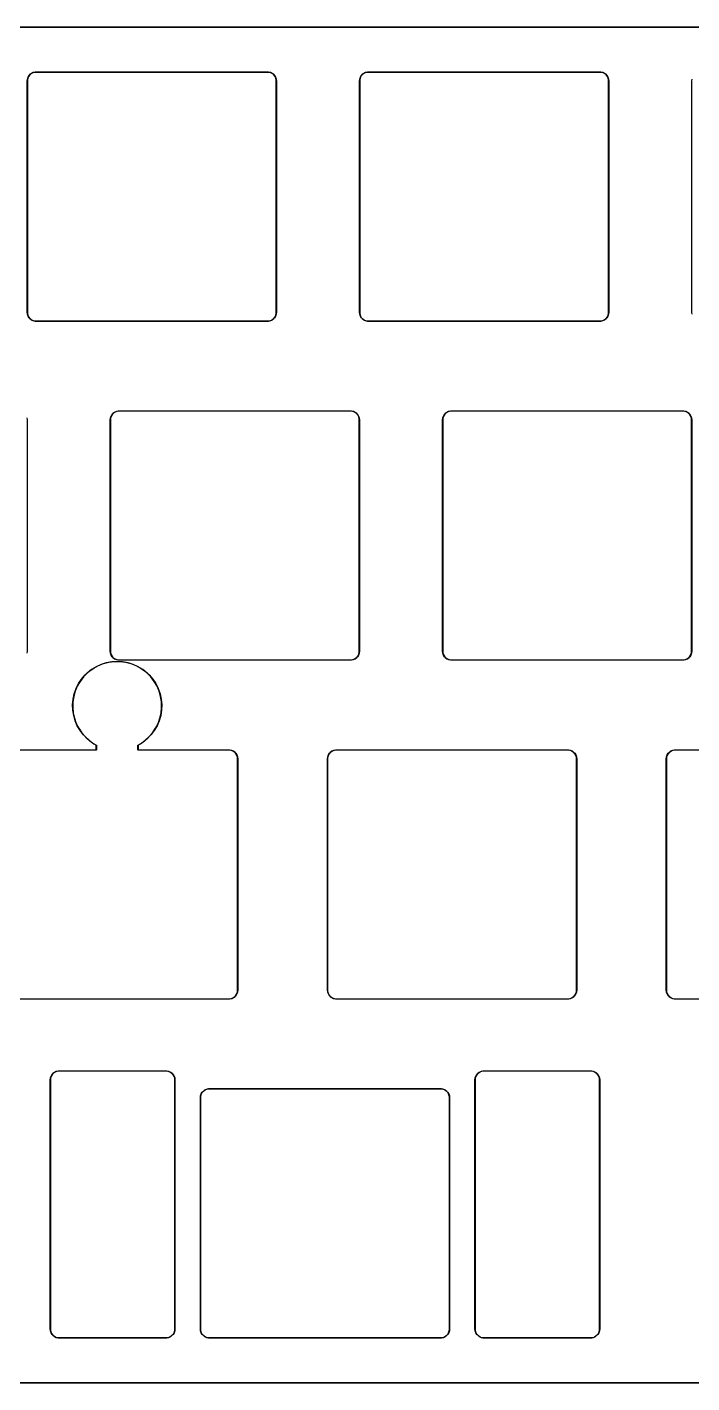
# Model space of a CAD drawing. Extents: x 25 to 269, y -104 to -28.
# Drawn here: x 158.5 to 195.8, y -104 to -27.8 of the extents above; entities that cross this region are included whole.
import ezdxf

# ---------------------------------------------------------------- set-up
doc = ezdxf.new("R2010")
doc.units = 0
doc.layers.add('BLACK', color=7, linetype='CONTINUOUS')

msp = doc.modelspace()

# ---------------------------------------------------------------- linework, layer by layer
at = {"layer": 'BLACK', "linetype": 'CONTINUOUS'}
for p, q in [((28.2022, -27.7786), (265.59, -27.7786)), ((265.59, -27.7886), (28.2022, -27.7886)), ((158.635, -30.4564), (158.565, -30.5436)), ((158.592, -30.4938), (158.672, -30.4138)), ((158.722, -30.3868), (158.635, -30.4564)), ((158.672, -30.4138), (158.768, -30.3536)), ((158.823, -30.3384), (158.722, -30.3868)), ((158.768, -30.3536), (158.875, -30.3163)), ((158.931, -30.3136), (158.823, -30.3384)), ((158.875, -30.3163), (158.987, -30.3036)), ((158.987, -30.3136), (158.931, -30.3136)), ((158.987, -30.3036), (158.987, -30.3036)), ((158.987, -30.3036), (171.987, -30.3036)), ((158.987, -30.3136), (158.987, -30.3136)), ((171.987, -30.3136), (158.987, -30.3136)), ((171.987, -30.3036), (172.1, -30.3163)), ((172.043, -30.3136), (171.987, -30.3136)), ((172.152, -30.3384), (172.043, -30.3136)), ((172.1, -30.3163), (172.206, -30.3536)), ((172.252, -30.3868), (172.152, -30.3384)), ((172.206, -30.3536), (172.302, -30.4138)), ((172.339, -30.4564), (172.252, -30.3868)), ((172.302, -30.4138), (172.382, -30.4938)), ((172.409, -30.5436), (172.339, -30.4564)), ((177.315, -30.4564), (177.245, -30.5436)), ((177.272, -30.4938), (177.352, -30.4138)), ((177.402, -30.3868), (177.315, -30.4564)), ((177.352, -30.4138), (177.448, -30.3536)), ((177.503, -30.3384), (177.402, -30.3868)), ((177.448, -30.3536), (177.555, -30.3163)), ((177.611, -30.3136), (177.503, -30.3384)), ((177.555, -30.3163), (177.667, -30.3036)), ((177.667, -30.3136), (177.611, -30.3136)), ((177.667, -30.3036), (177.667, -30.3036)), ((177.667, -30.3036), (190.667, -30.3036)), ((177.667, -30.3136), (177.667, -30.3136)), ((190.667, -30.3136), (177.667, -30.3136)), ((190.667, -30.3036), (190.78, -30.3163)), ((190.723, -30.3136), (190.667, -30.3136)), ((190.832, -30.3384), (190.723, -30.3136)), ((190.78, -30.3163), (190.886, -30.3536)), ((190.932, -30.3868), (190.832, -30.3384)), ((190.886, -30.3536), (190.982, -30.4138)), ((191.019, -30.4564), (190.932, -30.3868)), ((190.982, -30.4138), (191.062, -30.4938)), ((191.089, -30.5436), (191.019, -30.4564)), ((158.482, -30.8086), (158.495, -30.6962)), ((158.482, -43.8086), (158.482, -30.8086)), ((158.517, -30.6441), (158.492, -30.7528)), ((158.492, -30.7528), (158.492, -30.8086)), ((158.492, -30.8086), (158.492, -43.8086)), ((158.495, -30.6962), (158.532, -30.5895)), ((158.565, -30.5436), (158.517, -30.6441)), ((158.532, -30.5895), (158.592, -30.4938)), ((172.382, -30.4938), (172.442, -30.5895)), ((172.457, -30.6441), (172.409, -30.5436)), ((172.442, -30.5895), (172.48, -30.6963)), ((172.482, -30.7528), (172.457, -30.6441)), ((172.48, -30.6963), (172.492, -30.8084)), ((172.482, -30.8086), (172.482, -30.7528)), ((172.482, -43.8086), (172.482, -30.8086)), ((172.482, -30.8086), (172.482, -30.8086)), ((172.492, -30.8084), (172.492, -30.8086)), ((172.492, -30.8086), (172.492, -43.8086)), ((177.162, -30.8086), (177.175, -30.6962)), ((177.162, -43.8086), (177.162, -30.8086)), ((177.197, -30.6441), (177.172, -30.7528)), ((177.172, -30.7528), (177.172, -30.8086)), ((177.172, -30.8086), (177.172, -43.8086)), ((177.175, -30.6962), (177.212, -30.5895)), ((177.245, -30.5436), (177.197, -30.6441)), ((177.212, -30.5895), (177.272, -30.4938)), ((191.062, -30.4938), (191.122, -30.5895)), ((191.137, -30.6441), (191.089, -30.5436)), ((191.122, -30.5895), (191.16, -30.6963)), ((191.162, -30.7528), (191.137, -30.6441)), ((191.16, -30.6963), (191.172, -30.8084)), ((191.162, -30.8086), (191.162, -30.7528)), ((191.162, -43.8086), (191.162, -30.8086)), ((191.162, -30.8086), (191.162, -30.8086)), ((191.172, -30.8084), (191.172, -30.8086)), ((191.172, -30.8086), (191.172, -43.8086)), ((195.842, -30.8086), (195.855, -30.6962)), ((195.842, -43.8086), (195.842, -30.8086)), ((158.495, -43.921), (158.482, -43.8086)), ((158.482, -43.8086), (158.482, -43.8086)), ((158.492, -43.8086), (158.492, -43.8088)), ((158.492, -43.8088), (158.492, -43.8644)), ((158.492, -43.8644), (158.517, -43.9731)), ((158.532, -44.0277), (158.495, -43.921)), ((158.517, -43.9731), (158.565, -44.0737)), ((158.592, -44.1235), (158.532, -44.0277)), ((158.565, -44.0737), (158.635, -44.1609)), ((158.672, -44.2035), (158.592, -44.1235)), ((158.635, -44.1609), (158.722, -44.2304)), ((172.252, -44.2304), (172.339, -44.1609)), ((172.382, -44.1235), (172.302, -44.2034)), ((172.339, -44.1609), (172.409, -44.0736)), ((172.442, -44.0277), (172.382, -44.1235)), ((172.409, -44.0736), (172.457, -43.9731)), ((172.48, -43.921), (172.442, -44.0277)), ((172.457, -43.9731), (172.482, -43.8644)), ((172.492, -43.8086), (172.48, -43.921)), ((172.482, -43.8644), (172.482, -43.8086)), ((177.175, -43.921), (177.162, -43.8086)), ((177.162, -43.8086), (177.162, -43.8086)), ((177.172, -43.8086), (177.172, -43.8088)), ((177.172, -43.8088), (177.172, -43.8644)), ((177.172, -43.8644), (177.197, -43.9731)), ((177.212, -44.0277), (177.175, -43.921)), ((177.197, -43.9731), (177.245, -44.0737)), ((177.272, -44.1235), (177.212, -44.0277)), ((177.245, -44.0737), (177.315, -44.1609)), ((177.352, -44.2035), (177.272, -44.1235)), ((177.315, -44.1609), (177.402, -44.2304)), ((190.932, -44.2304), (191.019, -44.1609)), ((191.062, -44.1235), (190.982, -44.2034)), ((191.019, -44.1609), (191.089, -44.0736)), ((191.122, -44.0277), (191.062, -44.1235)), ((191.089, -44.0736), (191.137, -43.9731)), ((191.16, -43.921), (191.122, -44.0277)), ((191.137, -43.9731), (191.162, -43.8644)), ((191.172, -43.8086), (191.16, -43.921)), ((191.162, -43.8644), (191.162, -43.8086)), ((195.855, -43.921), (195.842, -43.8086)), ((195.842, -43.8086), (195.842, -43.8086)), ((158.768, -44.2636), (158.672, -44.2035)), ((158.722, -44.2304), (158.823, -44.2788)), ((158.875, -44.301), (158.768, -44.2636)), ((158.823, -44.2788), (158.931, -44.3036)), ((158.987, -44.3136), (158.875, -44.301)), ((158.931, -44.3036), (158.987, -44.3036)), ((158.987, -44.3036), (171.987, -44.3036)), ((171.987, -44.3136), (158.987, -44.3136)), ((172.1, -44.301), (171.987, -44.3136)), ((171.987, -44.3036), (171.987, -44.3036)), ((171.987, -44.3036), (172.043, -44.3036)), ((171.987, -44.3136), (171.987, -44.3136)), ((172.043, -44.3036), (172.152, -44.2788)), ((172.206, -44.2636), (172.1, -44.301)), ((172.152, -44.2788), (172.252, -44.2304)), ((172.302, -44.2034), (172.206, -44.2636)), ((177.448, -44.2636), (177.352, -44.2035)), ((177.402, -44.2304), (177.503, -44.2788)), ((177.555, -44.301), (177.448, -44.2636)), ((177.503, -44.2788), (177.611, -44.3036)), ((177.667, -44.3136), (177.555, -44.301)), ((177.611, -44.3036), (177.667, -44.3036)), ((177.667, -44.3036), (190.667, -44.3036)), ((190.667, -44.3136), (177.667, -44.3136)), ((190.78, -44.301), (190.667, -44.3136)), ((190.667, -44.3036), (190.667, -44.3036)), ((190.667, -44.3036), (190.723, -44.3036)), ((190.667, -44.3136), (190.667, -44.3136)), ((190.723, -44.3036), (190.832, -44.2788)), ((190.886, -44.2636), (190.78, -44.301)), ((190.832, -44.2788), (190.932, -44.2304)), ((190.982, -44.2034), (190.886, -44.2636)), ((163.305, -49.5064), (163.235, -49.5936)), ((163.262, -49.5438), (163.342, -49.4638)), ((163.392, -49.4368), (163.305, -49.5064)), ((163.342, -49.4638), (163.438, -49.4036)), ((163.493, -49.3884), (163.392, -49.4368)), ((163.438, -49.4036), (163.545, -49.3663)), ((163.601, -49.3636), (163.493, -49.3884)), ((163.545, -49.3663), (163.657, -49.3536)), ((163.657, -49.3636), (163.601, -49.3636)), ((163.657, -49.3536), (163.657, -49.3536)), ((163.657, -49.3536), (176.657, -49.3536)), ((163.657, -49.3636), (163.657, -49.3636)), ((176.657, -49.3636), (163.657, -49.3636)), ((176.657, -49.3536), (176.77, -49.3663)), ((176.713, -49.3636), (176.657, -49.3636)), ((176.822, -49.3884), (176.713, -49.3636)), ((176.77, -49.3663), (176.876, -49.4036)), ((176.922, -49.4368), (176.822, -49.3884)), ((176.876, -49.4036), (176.972, -49.4638)), ((177.009, -49.5064), (176.922, -49.4368)), ((176.972, -49.4638), (177.052, -49.5438)), ((177.079, -49.5936), (177.009, -49.5064)), ((181.985, -49.5064), (181.915, -49.5936)), ((181.942, -49.5438), (182.022, -49.4638)), ((182.072, -49.4368), (181.985, -49.5064)), ((182.022, -49.4638), (182.118, -49.4036)), ((182.173, -49.3884), (182.072, -49.4368)), ((182.118, -49.4036), (182.225, -49.3663)), ((182.281, -49.3636), (182.173, -49.3884)), ((182.225, -49.3663), (182.337, -49.3536)), ((182.337, -49.3636), (182.281, -49.3636)), ((182.337, -49.3536), (182.337, -49.3536)), ((182.337, -49.3536), (195.337, -49.3536)), ((182.337, -49.3636), (182.337, -49.3636)), ((195.337, -49.3636), (182.337, -49.3636)), ((195.337, -49.3536), (195.45, -49.3663)), ((195.393, -49.3636), (195.337, -49.3636)), ((195.502, -49.3884), (195.393, -49.3636)), ((195.45, -49.3663), (195.556, -49.4036)), ((195.602, -49.4368), (195.502, -49.3884)), ((195.556, -49.4036), (195.652, -49.4638)), ((195.689, -49.5064), (195.602, -49.4368)), ((195.652, -49.4638), (195.732, -49.5438)), ((195.759, -49.5936), (195.689, -49.5064)), ((158.47, -49.7463), (158.482, -49.8584)), ((158.482, -49.8584), (158.482, -49.8586)), ((158.482, -49.8586), (158.482, -62.8586)), ((163.152, -49.8586), (163.165, -49.7462)), ((163.152, -62.8586), (163.152, -49.8586)), ((163.152, -49.8586), (163.152, -49.8586)), ((163.187, -49.6941), (163.162, -49.8028)), ((163.162, -49.8028), (163.162, -49.8586)), ((163.162, -49.8586), (163.162, -49.8586)), ((163.162, -49.8586), (163.162, -62.8586)), ((163.165, -49.7462), (163.202, -49.6395)), ((163.235, -49.5936), (163.187, -49.6941)), ((163.202, -49.6395), (163.262, -49.5438)), ((177.052, -49.5438), (177.112, -49.6395)), ((177.127, -49.6941), (177.079, -49.5936)), ((177.112, -49.6395), (177.15, -49.7463)), ((177.152, -49.8028), (177.127, -49.6941)), ((177.15, -49.7463), (177.162, -49.8584)), ((177.152, -49.8586), (177.152, -49.8028)), ((177.152, -62.8586), (177.152, -49.8586)), ((177.152, -49.8586), (177.152, -49.8586)), ((177.162, -49.8584), (177.162, -49.8586)), ((177.162, -49.8586), (177.162, -62.8586)), ((181.832, -49.8586), (181.845, -49.7462)), ((181.832, -62.8586), (181.832, -49.8586)), ((181.832, -49.8586), (181.832, -49.8586)), ((181.867, -49.6941), (181.842, -49.8028)), ((181.842, -49.8028), (181.842, -49.8586)), ((181.842, -49.8586), (181.842, -49.8586)), ((181.842, -49.8586), (181.842, -62.8586)), ((181.845, -49.7462), (181.882, -49.6395)), ((181.915, -49.5936), (181.867, -49.6941)), ((181.882, -49.6395), (181.942, -49.5438)), ((195.732, -49.5438), (195.792, -49.6395)), ((195.807, -49.6941), (195.759, -49.5936)), ((195.792, -49.6395), (195.83, -49.7463)), ((195.832, -49.8028), (195.807, -49.6941)), ((195.83, -49.7463), (195.842, -49.8584)), ((195.832, -49.8586), (195.832, -49.8028)), ((195.832, -62.8586), (195.832, -49.8586)), ((195.832, -49.8586), (195.832, -49.8586)), ((195.842, -49.8584), (195.842, -49.8586)), ((195.842, -49.8586), (195.842, -62.8586)), ((158.482, -62.8586), (158.47, -62.971)), ((163.165, -62.971), (163.152, -62.8586)), ((163.152, -62.8586), (163.152, -62.8586)), ((163.162, -62.8586), (163.162, -62.8588)), ((163.162, -62.8588), (163.162, -62.9144)), ((163.162, -62.9144), (163.187, -63.0231)), ((163.202, -63.0777), (163.165, -62.971)), ((163.187, -63.0231), (163.235, -63.1237)), ((163.262, -63.1735), (163.202, -63.0777)), ((163.235, -63.1237), (163.305, -63.2109)), ((163.342, -63.2535), (163.262, -63.1735)), ((163.305, -63.2109), (163.392, -63.2804)), ((163.438, -63.3136), (163.342, -63.2535)), ((176.972, -63.2534), (176.876, -63.3136)), ((176.922, -63.2804), (177.009, -63.2109)), ((177.052, -63.1735), (176.972, -63.2534)), ((177.009, -63.2109), (177.079, -63.1236)), ((177.112, -63.0777), (177.052, -63.1735)), ((177.079, -63.1236), (177.127, -63.0231)), ((177.15, -62.971), (177.112, -63.0777)), ((177.127, -63.0231), (177.152, -62.9144)), ((177.162, -62.8586), (177.15, -62.971)), ((177.152, -62.9144), (177.152, -62.8586)), ((181.845, -62.971), (181.832, -62.8586)), ((181.832, -62.8586), (181.832, -62.8586)), ((181.842, -62.8586), (181.842, -62.8588)), ((181.842, -62.8588), (181.842, -62.9144)), ((181.842, -62.9144), (181.867, -63.0231)), ((181.882, -63.0777), (181.845, -62.971)), ((181.867, -63.0231), (181.915, -63.1237)), ((181.942, -63.1735), (181.882, -63.0777)), ((181.915, -63.1237), (181.985, -63.2109)), ((182.022, -63.2535), (181.942, -63.1735)), ((181.985, -63.2109), (182.072, -63.2804)), ((182.118, -63.3136), (182.022, -63.2535)), ((195.652, -63.2534), (195.556, -63.3136)), ((195.602, -63.2804), (195.689, -63.2109)), ((195.732, -63.1735), (195.652, -63.2534)), ((195.689, -63.2109), (195.759, -63.1236)), ((195.792, -63.0777), (195.732, -63.1735)), ((195.759, -63.1236), (195.807, -63.0231)), ((195.83, -62.971), (195.792, -63.0777)), ((195.807, -63.0231), (195.832, -62.9144)), ((195.842, -62.8586), (195.83, -62.971)), ((195.832, -62.9144), (195.832, -62.8586)), ((161.739, -64.1919), (161.967, -63.9835)), ((162.093, -63.8946), (161.854, -64.0881)), ((161.967, -63.9835), (162.219, -63.8049)), ((162.355, -63.7321), (162.093, -63.8946)), ((162.219, -63.8049), (162.491, -63.6586)), ((162.635, -63.6032), (162.355, -63.7321)), ((162.491, -63.6586), (162.779, -63.5468)), ((162.929, -63.5096), (162.635, -63.6032)), ((162.779, -63.5468), (163.079, -63.4714)), ((163.232, -63.4529), (162.929, -63.5096)), ((163.079, -63.4714), (163.385, -63.4334)), ((163.54, -63.4339), (163.232, -63.4529)), ((163.385, -63.4334), (163.694, -63.4334)), ((163.392, -63.2804), (163.493, -63.3288)), ((163.545, -63.351), (163.438, -63.3136)), ((163.493, -63.3288), (163.601, -63.3536)), ((163.847, -63.4529), (163.54, -63.4339)), ((163.657, -63.3636), (163.545, -63.351)), ((163.601, -63.3536), (163.657, -63.3536)), ((163.657, -63.3536), (176.657, -63.3536)), ((176.657, -63.3636), (163.657, -63.3636)), ((163.694, -63.4334), (164, -63.4714)), ((164.15, -63.5096), (163.847, -63.4529)), ((164, -63.4714), (164.3, -63.5468)), ((164.444, -63.6032), (164.15, -63.5096)), ((164.3, -63.5468), (164.588, -63.6586)), ((164.724, -63.7321), (164.444, -63.6032)), ((164.588, -63.6586), (164.86, -63.8049)), ((164.986, -63.8946), (164.724, -63.7321)), ((164.86, -63.8049), (165.112, -63.9835)), ((165.226, -64.0881), (164.986, -63.8946)), ((165.112, -63.9835), (165.34, -64.1919)), ((176.77, -63.351), (176.657, -63.3636)), ((176.657, -63.3536), (176.657, -63.3536)), ((176.657, -63.3536), (176.713, -63.3536)), ((176.657, -63.3636), (176.657, -63.3636)), ((176.713, -63.3536), (176.822, -63.3288)), ((176.876, -63.3136), (176.77, -63.351)), ((176.822, -63.3288), (176.922, -63.2804)), ((182.072, -63.2804), (182.173, -63.3288)), ((182.225, -63.351), (182.118, -63.3136)), ((182.173, -63.3288), (182.281, -63.3536)), ((182.337, -63.3636), (182.225, -63.351)), ((182.281, -63.3536), (182.337, -63.3536)), ((182.337, -63.3536), (195.337, -63.3536)), ((195.337, -63.3636), (182.337, -63.3636)), ((195.45, -63.351), (195.337, -63.3636)), ((195.337, -63.3536), (195.337, -63.3536)), ((195.337, -63.3536), (195.393, -63.3536)), ((195.337, -63.3636), (195.337, -63.3636)), ((195.393, -63.3536), (195.502, -63.3288)), ((195.556, -63.3136), (195.45, -63.351)), ((195.502, -63.3288), (195.602, -63.2804)), ((161.231, -64.9611), (161.368, -64.6844)), ((161.454, -64.5558), (161.3, -64.8229)), ((161.368, -64.6844), (161.538, -64.4267)), ((161.639, -64.3096), (161.454, -64.5558)), ((161.538, -64.4267), (161.739, -64.1919)), ((161.854, -64.0881), (161.639, -64.3096)), ((165.44, -64.3096), (165.226, -64.0881)), ((165.34, -64.1919), (165.541, -64.4267)), ((165.625, -64.5558), (165.44, -64.3096)), ((165.541, -64.4267), (165.711, -64.6844)), ((165.779, -64.823), (165.625, -64.5558)), ((165.711, -64.6844), (165.848, -64.9611)), ((161.097, -65.4036), (161.05, -65.7083)), ((161.063, -65.5544), (161.129, -65.2526)), ((161.18, -65.107), (161.097, -65.4036)), ((161.129, -65.2526), (161.231, -64.9611)), ((161.3, -64.8229), (161.18, -65.107)), ((165.899, -65.107), (165.779, -64.823)), ((165.848, -64.9611), (165.95, -65.2526)), ((165.982, -65.4036), (165.899, -65.107)), ((165.95, -65.2526), (166.016, -65.5544)), ((166.029, -65.7083), (165.982, -65.4036)), ((161.036, -65.862), (161.063, -65.5544)), ((161.046, -66.1707), (161.036, -65.862)), ((161.05, -65.7083), (161.041, -66.0163)), ((161.041, -66.0163), (161.07, -66.3232)), ((161.094, -66.4758), (161.046, -66.1707)), ((166.033, -66.1707), (165.985, -66.4758)), ((166.009, -66.3232), (166.038, -66.0163)), ((166.016, -65.5544), (166.044, -65.862)), ((166.038, -66.0163), (166.029, -65.7083)), ((166.044, -65.862), (166.033, -66.1707)), ((161.07, -66.3232), (161.137, -66.6241)), ((161.179, -66.7726), (161.094, -66.4758)), ((161.137, -66.6241), (161.24, -66.9145)), ((161.3, -67.0567), (161.179, -66.7726)), ((161.24, -66.9145), (161.378, -67.19)), ((161.456, -67.3238), (161.3, -67.0567)), ((165.779, -67.0567), (165.623, -67.3238)), ((165.701, -67.19), (165.839, -66.9145)), ((165.9, -66.7726), (165.779, -67.0567)), ((165.839, -66.9145), (165.942, -66.6241)), ((165.985, -66.4758), (165.9, -66.7726)), ((165.942, -66.6241), (166.009, -66.3232)), ((161.378, -67.19), (161.55, -67.4464)), ((161.643, -67.5696), (161.456, -67.3238)), ((161.55, -67.4464), (161.751, -67.6798)), ((161.858, -67.7906), (161.643, -67.5696)), ((161.751, -67.6798), (161.979, -67.8867)), ((162.1, -67.9834), (161.858, -67.7906)), ((165.221, -67.7906), (164.979, -67.9834)), ((165.1, -67.8867), (165.328, -67.6798)), ((165.436, -67.5696), (165.221, -67.7906)), ((165.328, -67.6798), (165.53, -67.4464)), ((165.623, -67.3238), (165.436, -67.5696)), ((165.53, -67.4464), (165.701, -67.19)), ((156.815, -68.4036), (162.36, -68.4036)), ((162.365, -68.4136), (156.815, -68.4136)), ((161.979, -67.8867), (162.231, -68.0638)), ((162.36, -68.1434), (162.1, -67.9834)), ((162.231, -68.0638), (162.368, -68.1362)), ((162.36, -68.4036), (162.36, -68.1434)), ((162.369, -68.4122), (162.365, -68.4136)), ((162.368, -68.1362), (162.368, -68.1369)), ((162.368, -68.1369), (162.369, -68.1371)), ((162.369, -68.1371), (162.369, -68.1377)), ((162.369, -68.1377), (162.37, -68.1384)), ((162.37, -68.4086), (162.369, -68.4122)), ((162.37, -68.1384), (162.37, -68.1399)), ((162.37, -68.1399), (162.37, -68.1406)), ((162.37, -68.1406), (162.37, -68.4086)), ((164.709, -68.1384), (164.71, -68.1377)), ((164.709, -68.1399), (164.709, -68.1384)), ((164.709, -68.1406), (164.709, -68.1399)), ((164.709, -68.4086), (164.709, -68.1406)), ((164.71, -68.4122), (164.709, -68.4086)), ((164.71, -68.1371), (164.711, -68.1369)), ((164.71, -68.1377), (164.71, -68.1371)), ((164.714, -68.4136), (164.71, -68.4122)), ((164.711, -68.1369), (164.712, -68.1362)), ((164.712, -68.1362), (164.848, -68.0638)), ((169.815, -68.4136), (164.714, -68.4136)), ((164.979, -67.9834), (164.719, -68.1434)), ((164.719, -68.1434), (164.719, -68.4036)), ((164.719, -68.4036), (169.815, -68.4036)), ((164.848, -68.0638), (165.1, -67.8867)), ((169.815, -68.4036), (169.927, -68.4163)), ((169.871, -68.4136), (169.815, -68.4136)), ((169.98, -68.4384), (169.871, -68.4136)), ((169.927, -68.4163), (170.034, -68.4536)), ((170.08, -68.4868), (169.98, -68.4384)), ((170.034, -68.4536), (170.13, -68.5138)), ((170.167, -68.5564), (170.08, -68.4868)), ((170.13, -68.5138), (170.21, -68.5938)), ((170.237, -68.6436), (170.167, -68.5564)), ((175.513, -68.5564), (175.443, -68.6436)), ((175.47, -68.5937), (175.55, -68.5138)), ((175.6, -68.4868), (175.513, -68.5564)), ((175.55, -68.5138), (175.646, -68.4536)), ((175.7, -68.4384), (175.6, -68.4868)), ((175.646, -68.4536), (175.753, -68.4163)), ((175.809, -68.4136), (175.7, -68.4384)), ((175.753, -68.4163), (175.865, -68.4036)), ((175.865, -68.4136), (175.809, -68.4136)), ((175.865, -68.4036), (188.865, -68.4036)), ((175.865, -68.4036), (175.865, -68.4036)), ((188.865, -68.4136), (175.865, -68.4136)), ((175.865, -68.4136), (175.865, -68.4136)), ((188.865, -68.4036), (188.977, -68.4163)), ((188.921, -68.4136), (188.865, -68.4136)), ((189.03, -68.4384), (188.921, -68.4136)), ((188.977, -68.4163), (189.084, -68.4536)), ((189.13, -68.4868), (189.03, -68.4384)), ((189.084, -68.4536), (189.18, -68.5138)), ((189.217, -68.5564), (189.13, -68.4868)), ((189.18, -68.5138), (189.26, -68.5938)), ((189.287, -68.6436), (189.217, -68.5564)), ((194.563, -68.5564), (194.493, -68.6436)), ((194.52, -68.5937), (194.6, -68.5138)), ((194.65, -68.4868), (194.563, -68.5564)), ((194.6, -68.5138), (194.696, -68.4536)), ((194.75, -68.4384), (194.65, -68.4868)), ((194.696, -68.4536), (194.803, -68.4163)), ((194.859, -68.4136), (194.75, -68.4384)), ((194.803, -68.4163), (194.915, -68.4036)), ((194.915, -68.4136), (194.859, -68.4136)), ((194.915, -68.4036), (207.915, -68.4036)), ((194.915, -68.4036), (194.915, -68.4036)), ((207.915, -68.4136), (194.915, -68.4136)), ((194.915, -68.4136), (194.915, -68.4136)), ((170.21, -68.5938), (170.27, -68.6895)), ((170.285, -68.7441), (170.237, -68.6436)), ((170.27, -68.6895), (170.307, -68.7962)), ((170.31, -68.8528), (170.285, -68.7441)), ((170.307, -68.7962), (170.32, -68.9086)), ((170.31, -68.9086), (170.31, -68.8528)), ((170.31, -81.9086), (170.31, -68.9086)), ((170.31, -68.9086), (170.31, -68.9086)), ((170.32, -68.9086), (170.32, -68.9086)), ((170.32, -68.9086), (170.32, -81.9086)), ((175.36, -68.9086), (175.373, -68.7962)), ((175.36, -81.9086), (175.36, -68.9086)), ((175.36, -68.9086), (175.36, -68.9086)), ((175.395, -68.7441), (175.37, -68.8528)), ((175.37, -68.8528), (175.37, -68.9086)), ((175.37, -68.9086), (175.37, -68.9086)), ((175.37, -68.9086), (175.37, -81.9086)), ((175.373, -68.7962), (175.41, -68.6895)), ((175.443, -68.6436), (175.395, -68.7441)), ((175.41, -68.6895), (175.47, -68.5937)), ((189.26, -68.5938), (189.32, -68.6895)), ((189.335, -68.7441), (189.287, -68.6436)), ((189.32, -68.6895), (189.357, -68.7962)), ((189.36, -68.8528), (189.335, -68.7441)), ((189.357, -68.7962), (189.37, -68.9086)), ((189.36, -68.9086), (189.36, -68.8528)), ((189.36, -81.9086), (189.36, -68.9086)), ((189.36, -68.9086), (189.36, -68.9086)), ((189.37, -68.9086), (189.37, -68.9086)), ((189.37, -68.9086), (189.37, -81.9086)), ((194.41, -68.9086), (194.423, -68.7962)), ((194.41, -81.9086), (194.41, -68.9086)), ((194.41, -68.9086), (194.41, -68.9086)), ((194.445, -68.7441), (194.42, -68.8528)), ((194.42, -68.8528), (194.42, -68.9086)), ((194.42, -68.9086), (194.42, -68.9086)), ((194.42, -68.9086), (194.42, -81.9086)), ((194.423, -68.7962), (194.46, -68.6895)), ((194.493, -68.6436), (194.445, -68.7441)), ((194.46, -68.6895), (194.52, -68.5937)), ((170.13, -82.3034), (170.034, -82.3636)), ((170.08, -82.3304), (170.167, -82.2608)), ((170.21, -82.2235), (170.13, -82.3034)), ((170.167, -82.2608), (170.237, -82.1736)), ((170.27, -82.1277), (170.21, -82.2235)), ((170.237, -82.1736), (170.285, -82.0731)), ((170.307, -82.021), (170.27, -82.1277)), ((170.285, -82.0731), (170.31, -81.9644)), ((170.32, -81.9086), (170.307, -82.021)), ((170.31, -81.9644), (170.31, -81.9086)), ((170.31, -81.9086), (170.31, -81.9086)), ((170.32, -81.9086), (170.32, -81.9086)), ((175.373, -82.021), (175.36, -81.9086)), ((175.36, -81.9086), (175.36, -81.9086)), ((175.37, -81.9086), (175.37, -81.9086)), ((175.37, -81.9086), (175.37, -81.9644)), ((175.37, -81.9644), (175.395, -82.0731)), ((175.41, -82.1277), (175.373, -82.021)), ((175.395, -82.0731), (175.443, -82.1736)), ((175.47, -82.2235), (175.41, -82.1277)), ((175.443, -82.1736), (175.513, -82.2608)), ((175.55, -82.3034), (175.47, -82.2235)), ((175.513, -82.2608), (175.6, -82.3304)), ((175.646, -82.3636), (175.55, -82.3034)), ((189.18, -82.3034), (189.084, -82.3636)), ((189.13, -82.3304), (189.217, -82.2608)), ((189.26, -82.2235), (189.18, -82.3034)), ((189.217, -82.2608), (189.287, -82.1736)), ((189.32, -82.1277), (189.26, -82.2235)), ((189.287, -82.1736), (189.335, -82.0731)), ((189.357, -82.021), (189.32, -82.1277)), ((189.335, -82.0731), (189.36, -81.9644)), ((189.37, -81.9086), (189.357, -82.021)), ((189.36, -81.9644), (189.36, -81.9086)), ((189.36, -81.9086), (189.36, -81.9086)), ((189.37, -81.9086), (189.37, -81.9086)), ((194.423, -82.021), (194.41, -81.9086)), ((194.41, -81.9086), (194.41, -81.9086)), ((194.42, -81.9086), (194.42, -81.9086)), ((194.42, -81.9086), (194.42, -81.9644)), ((194.42, -81.9644), (194.445, -82.0731)), ((194.46, -82.1277), (194.423, -82.021)), ((194.445, -82.0731), (194.493, -82.1736)), ((194.52, -82.2235), (194.46, -82.1277)), ((194.493, -82.1736), (194.563, -82.2608)), ((194.6, -82.3034), (194.52, -82.2235)), ((194.563, -82.2608), (194.65, -82.3304)), ((194.696, -82.3636), (194.6, -82.3034)), ((156.815, -82.4036), (169.815, -82.4036)), ((169.815, -82.4136), (156.815, -82.4136)), ((169.927, -82.4009), (169.815, -82.4136)), ((169.815, -82.4036), (169.815, -82.4036)), ((169.815, -82.4036), (169.871, -82.4036)), ((169.815, -82.4136), (169.815, -82.4136)), ((169.871, -82.4036), (169.98, -82.3788)), ((170.034, -82.3636), (169.927, -82.4009)), ((169.98, -82.3788), (170.08, -82.3304)), ((175.6, -82.3304), (175.7, -82.3788)), ((175.753, -82.401), (175.646, -82.3636)), ((175.7, -82.3788), (175.809, -82.4036)), ((175.865, -82.4136), (175.753, -82.401)), ((175.809, -82.4036), (175.865, -82.4036)), ((175.865, -82.4036), (188.865, -82.4036)), ((188.865, -82.4136), (175.865, -82.4136)), ((188.977, -82.4009), (188.865, -82.4136)), ((188.865, -82.4036), (188.865, -82.4036)), ((188.865, -82.4036), (188.921, -82.4036)), ((188.865, -82.4136), (188.865, -82.4136)), ((188.921, -82.4036), (189.03, -82.3788)), ((189.084, -82.3636), (188.977, -82.4009)), ((189.03, -82.3788), (189.13, -82.3304)), ((194.65, -82.3304), (194.75, -82.3788)), ((194.803, -82.401), (194.696, -82.3636)), ((194.75, -82.3788), (194.859, -82.4036)), ((194.915, -82.4136), (194.803, -82.401)), ((194.859, -82.4036), (194.915, -82.4036)), ((194.915, -82.4036), (207.915, -82.4036)), ((207.915, -82.4136), (194.915, -82.4136)), ((159.778, -86.9586), (159.791, -86.8462)), ((159.813, -86.7941), (159.788, -86.9028)), ((159.791, -86.8462), (159.828, -86.7395)), ((159.861, -86.6936), (159.813, -86.7941)), ((159.828, -86.7395), (159.888, -86.6438)), ((159.931, -86.6064), (159.861, -86.6936)), ((159.888, -86.6438), (159.968, -86.5638)), ((160.018, -86.5368), (159.931, -86.6064)), ((159.968, -86.5638), (160.064, -86.5036)), ((160.119, -86.4884), (160.018, -86.5368)), ((160.064, -86.5036), (160.171, -86.4663)), ((160.227, -86.4636), (160.119, -86.4884)), ((160.171, -86.4663), (160.283, -86.4536)), ((160.283, -86.4636), (160.227, -86.4636)), ((160.283, -86.4536), (160.283, -86.4536)), ((160.283, -86.4536), (166.283, -86.4536)), ((166.283, -86.4636), (160.283, -86.4636)), ((160.283, -86.4636), (160.283, -86.4636)), ((166.283, -86.4536), (166.396, -86.4663)), ((166.339, -86.4636), (166.283, -86.4636)), ((166.448, -86.4884), (166.339, -86.4636)), ((166.396, -86.4663), (166.502, -86.5036)), ((166.548, -86.5368), (166.448, -86.4884)), ((166.502, -86.5036), (166.598, -86.5638)), ((166.635, -86.6064), (166.548, -86.5368)), ((166.598, -86.5638), (166.678, -86.6438)), ((166.705, -86.6936), (166.635, -86.6064)), ((166.678, -86.6438), (166.738, -86.7395)), ((166.753, -86.7941), (166.705, -86.6936)), ((166.738, -86.7395), (166.776, -86.8462)), ((166.778, -86.9028), (166.753, -86.7941)), ((166.776, -86.8462), (166.788, -86.9586)), ((183.654, -86.9586), (183.667, -86.8462)), ((183.689, -86.7941), (183.664, -86.9028)), ((183.667, -86.8462), (183.704, -86.7395)), ((183.737, -86.6936), (183.689, -86.7941)), ((183.704, -86.7395), (183.764, -86.6438)), ((183.807, -86.6064), (183.737, -86.6936)), ((183.764, -86.6438), (183.844, -86.5638)), ((183.894, -86.5368), (183.807, -86.6064)), ((183.844, -86.5638), (183.94, -86.5036)), ((183.995, -86.4884), (183.894, -86.5368)), ((183.94, -86.5036), (184.047, -86.4663)), ((184.103, -86.4636), (183.995, -86.4884)), ((184.047, -86.4663), (184.159, -86.4536)), ((184.159, -86.4636), (184.103, -86.4636)), ((184.159, -86.4536), (184.159, -86.4536)), ((184.159, -86.4536), (190.159, -86.4536)), ((190.159, -86.4636), (184.159, -86.4636)), ((184.159, -86.4636), (184.159, -86.4636)), ((190.159, -86.4536), (190.272, -86.4663)), ((190.215, -86.4636), (190.159, -86.4636)), ((190.324, -86.4884), (190.215, -86.4636)), ((190.272, -86.4663), (190.378, -86.5036)), ((190.424, -86.5368), (190.324, -86.4884)), ((190.378, -86.5036), (190.474, -86.5638)), ((190.511, -86.6064), (190.424, -86.5368)), ((190.474, -86.5638), (190.554, -86.6438)), ((190.581, -86.6936), (190.511, -86.6064)), ((190.554, -86.6438), (190.614, -86.7395)), ((190.629, -86.7941), (190.581, -86.6936)), ((190.614, -86.7395), (190.652, -86.8462)), ((190.654, -86.9028), (190.629, -86.7941)), ((190.652, -86.8462), (190.664, -86.9586)), ((159.778, -100.959), (159.778, -86.9586)), ((159.778, -86.9586), (159.778, -86.9586)), ((159.788, -86.9028), (159.788, -86.9586)), ((159.788, -86.9586), (159.788, -86.9586)), ((159.788, -86.9586), (159.788, -100.959)), ((166.778, -86.9585), (166.778, -86.9028)), ((166.778, -86.9586), (166.778, -86.9585)), ((166.778, -100.959), (166.778, -86.9586)), ((166.788, -86.9586), (166.788, -86.9586)), ((166.788, -86.9586), (166.788, -86.9586)), ((166.788, -86.9586), (166.788, -100.959)), ((168.369, -87.6064), (168.299, -87.6936)), ((168.326, -87.6438), (168.406, -87.5638)), ((168.456, -87.5368), (168.369, -87.6064)), ((168.406, -87.5638), (168.502, -87.5036)), ((168.557, -87.4884), (168.456, -87.5368)), ((168.502, -87.5036), (168.609, -87.4663)), ((168.665, -87.4636), (168.557, -87.4884)), ((168.609, -87.4663), (168.721, -87.4536)), ((168.721, -87.4636), (168.665, -87.4636)), ((168.721, -87.4536), (168.721, -87.4536)), ((168.721, -87.4536), (181.721, -87.4536)), ((181.721, -87.4636), (168.721, -87.4636)), ((168.721, -87.4636), (168.721, -87.4636)), ((181.721, -87.4536), (181.834, -87.4663)), ((181.777, -87.4636), (181.721, -87.4636)), ((181.886, -87.4884), (181.777, -87.4636)), ((181.834, -87.4663), (181.94, -87.5036)), ((181.986, -87.5368), (181.886, -87.4884)), ((181.94, -87.5036), (182.036, -87.5638)), ((182.073, -87.6064), (181.986, -87.5368)), ((182.036, -87.5638), (182.116, -87.6438)), ((182.143, -87.6936), (182.073, -87.6064)), ((183.654, -100.959), (183.654, -86.9586)), ((183.654, -86.9586), (183.654, -86.9586)), ((183.664, -86.9028), (183.664, -86.9586)), ((183.664, -86.9586), (183.664, -86.9586)), ((183.664, -86.9586), (183.664, -100.959)), ((190.654, -86.9585), (190.654, -86.9028)), ((190.654, -86.9586), (190.654, -86.9585)), ((190.654, -100.959), (190.654, -86.9586)), ((190.664, -86.9586), (190.664, -86.9586)), ((190.664, -86.9586), (190.664, -86.9586)), ((190.664, -86.9586), (190.664, -100.959)), ((168.216, -87.9586), (168.229, -87.8462)), ((168.216, -100.959), (168.216, -87.9586)), ((168.216, -87.9586), (168.216, -87.9586)), ((168.251, -87.7941), (168.226, -87.9028)), ((168.226, -87.9028), (168.226, -87.9586)), ((168.226, -87.9586), (168.226, -87.9586)), ((168.226, -87.9586), (168.226, -100.959)), ((168.229, -87.8462), (168.266, -87.7395)), ((168.299, -87.6936), (168.251, -87.7941)), ((168.266, -87.7395), (168.326, -87.6438)), ((182.116, -87.6438), (182.176, -87.7395)), ((182.191, -87.7941), (182.143, -87.6936)), ((182.176, -87.7395), (182.214, -87.8462)), ((182.216, -87.9028), (182.191, -87.7941)), ((182.214, -87.8462), (182.226, -87.9586)), ((182.216, -87.9585), (182.216, -87.9028)), ((182.216, -87.9586), (182.216, -87.9585)), ((182.216, -100.959), (182.216, -87.9586)), ((182.226, -87.9586), (182.226, -87.9586)), ((182.226, -87.9586), (182.226, -87.9586)), ((182.226, -87.9586), (182.226, -100.959)), ((159.791, -101.071), (159.778, -100.959)), ((159.778, -100.959), (159.778, -100.959)), ((159.778, -100.959), (159.778, -100.959)), ((159.788, -100.959), (159.788, -100.959)), ((159.788, -100.959), (159.788, -101.014)), ((159.788, -101.014), (159.813, -101.123)), ((159.828, -101.178), (159.791, -101.071)), ((159.813, -101.123), (159.861, -101.224)), ((159.888, -101.273), (159.828, -101.178)), ((159.861, -101.224), (159.931, -101.311)), ((159.968, -101.353), (159.888, -101.273)), ((159.931, -101.311), (160.018, -101.38)), ((160.064, -101.414), (159.968, -101.353)), ((166.598, -101.353), (166.502, -101.414)), ((166.548, -101.38), (166.635, -101.311)), ((166.678, -101.274), (166.598, -101.353)), ((166.635, -101.311), (166.705, -101.224)), ((166.738, -101.178), (166.678, -101.274)), ((166.705, -101.224), (166.753, -101.123)), ((166.776, -101.071), (166.738, -101.178)), ((166.753, -101.123), (166.778, -101.014)), ((166.788, -100.959), (166.776, -101.071)), ((166.778, -101.014), (166.778, -100.959)), ((166.778, -100.959), (166.778, -100.959)), ((168.229, -101.071), (168.216, -100.959)), ((168.216, -100.959), (168.216, -100.959)), ((168.216, -100.959), (168.216, -100.959)), ((168.226, -100.959), (168.226, -100.959)), ((168.226, -100.959), (168.226, -101.014)), ((168.226, -101.014), (168.251, -101.123)), ((168.266, -101.178), (168.229, -101.071)), ((168.251, -101.123), (168.299, -101.224)), ((168.326, -101.273), (168.266, -101.178)), ((168.299, -101.224), (168.369, -101.311)), ((168.406, -101.353), (168.326, -101.273)), ((168.369, -101.311), (168.456, -101.38)), ((168.502, -101.414), (168.406, -101.353)), ((182.036, -101.353), (181.94, -101.414)), ((181.986, -101.38), (182.073, -101.311)), ((182.116, -101.274), (182.036, -101.353)), ((182.073, -101.311), (182.143, -101.224)), ((182.176, -101.178), (182.116, -101.274)), ((182.143, -101.224), (182.191, -101.123)), ((182.214, -101.071), (182.176, -101.178)), ((182.191, -101.123), (182.216, -101.014)), ((182.226, -100.959), (182.214, -101.071)), ((182.216, -101.014), (182.216, -100.959)), ((182.216, -100.959), (182.216, -100.959)), ((183.667, -101.071), (183.654, -100.959)), ((183.654, -100.959), (183.654, -100.959)), ((183.654, -100.959), (183.654, -100.959)), ((183.664, -100.959), (183.664, -100.959)), ((183.664, -100.959), (183.664, -101.014)), ((183.664, -101.014), (183.689, -101.123)), ((183.704, -101.178), (183.667, -101.071)), ((183.689, -101.123), (183.737, -101.224)), ((183.764, -101.273), (183.704, -101.178)), ((183.737, -101.224), (183.807, -101.311)), ((183.844, -101.353), (183.764, -101.273)), ((183.807, -101.311), (183.894, -101.38)), ((183.94, -101.414), (183.844, -101.353)), ((190.474, -101.353), (190.378, -101.414)), ((190.424, -101.38), (190.511, -101.311)), ((190.554, -101.274), (190.474, -101.353)), ((190.511, -101.311), (190.581, -101.224)), ((190.614, -101.178), (190.554, -101.274)), ((190.581, -101.224), (190.629, -101.123)), ((190.652, -101.071), (190.614, -101.178)), ((190.629, -101.123), (190.654, -101.014)), ((190.664, -100.959), (190.652, -101.071)), ((190.654, -101.014), (190.654, -100.959)), ((190.654, -100.959), (190.654, -100.959)), ((160.018, -101.38), (160.119, -101.429)), ((160.171, -101.451), (160.064, -101.414)), ((160.119, -101.429), (160.227, -101.454)), ((160.283, -101.464), (160.171, -101.451)), ((160.227, -101.454), (160.283, -101.454)), ((160.283, -101.454), (166.283, -101.454)), ((166.283, -101.464), (160.283, -101.464)), ((160.283, -101.464), (160.283, -101.464)), ((160.283, -101.464), (160.283, -101.464)), ((166.396, -101.451), (166.283, -101.464)), ((166.283, -101.454), (166.283, -101.454)), ((166.283, -101.454), (166.283, -101.454)), ((166.283, -101.454), (166.339, -101.454)), ((166.283, -101.464), (166.283, -101.464)), ((166.339, -101.454), (166.448, -101.429)), ((166.502, -101.414), (166.396, -101.451)), ((166.448, -101.429), (166.548, -101.38)), ((168.456, -101.38), (168.557, -101.429)), ((168.609, -101.451), (168.502, -101.414)), ((168.557, -101.429), (168.665, -101.454)), ((168.721, -101.464), (168.609, -101.451)), ((168.665, -101.454), (168.721, -101.454)), ((168.721, -101.454), (181.721, -101.454)), ((181.721, -101.464), (168.721, -101.464)), ((168.721, -101.464), (168.721, -101.464)), ((168.721, -101.464), (168.721, -101.464)), ((181.834, -101.451), (181.721, -101.464)), ((181.721, -101.454), (181.721, -101.454)), ((181.721, -101.454), (181.721, -101.454)), ((181.721, -101.454), (181.777, -101.454)), ((181.721, -101.464), (181.721, -101.464)), ((181.777, -101.454), (181.886, -101.429)), ((181.94, -101.414), (181.834, -101.451)), ((181.886, -101.429), (181.986, -101.38)), ((183.894, -101.38), (183.995, -101.429)), ((184.047, -101.451), (183.94, -101.414)), ((183.995, -101.429), (184.103, -101.454)), ((184.159, -101.464), (184.047, -101.451)), ((184.103, -101.454), (184.159, -101.454)), ((184.159, -101.454), (190.159, -101.454)), ((190.159, -101.464), (184.159, -101.464)), ((184.159, -101.464), (184.159, -101.464)), ((184.159, -101.464), (184.159, -101.464)), ((190.272, -101.451), (190.159, -101.464)), ((190.159, -101.454), (190.159, -101.454)), ((190.159, -101.454), (190.159, -101.454)), ((190.159, -101.454), (190.215, -101.454)), ((190.159, -101.464), (190.159, -101.464)), ((190.215, -101.454), (190.324, -101.429)), ((190.378, -101.414), (190.272, -101.451)), ((190.324, -101.429), (190.424, -101.38)), ((28.2022, -103.979), (265.59, -103.979)), ((265.59, -103.989), (28.2022, -103.989))]:
    msp.add_line(p, q, dxfattribs=at)

doc.saveas('drawing.dxf')
